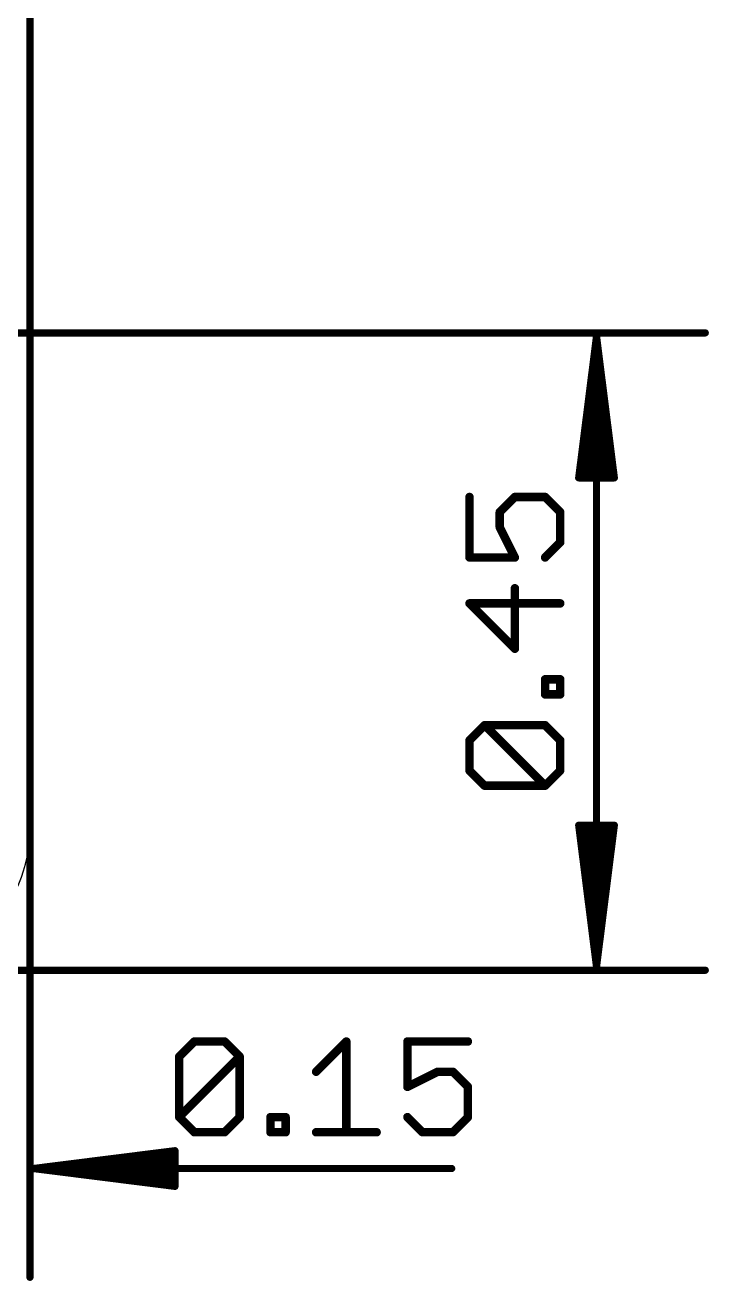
# Model space of a CAD drawing. Extents: x -11 to 63, y -5.6 to 32.1.
# Drawn here: x 50.71 to 62.97, y -5.57 to 16.95 of the extents above; entities that cross this region are included whole.
import ezdxf

# ---------------------------------------------------------------- set-up
doc = ezdxf.new("R2010")
doc.units = 0
doc.layers.add('20', color=53, linetype='CONTINUOUS')
doc.layers.add('47', color=253, linetype='CONTINUOUS')

msp = doc.modelspace()

# ---------------------------------------------------------------- linework, layer by layer
at = {"layer": '20'}
msp.add_line((50.8, 2.54), (50.8, 20.32), dxfattribs=at)
msp.add_arc((48.26, 2.54), 2.54, 270, 0, dxfattribs=at)
at = {"layer": '47'}
for points, const_width in [([(50.8, 10.922), (50.8, 31.668)], 0.13), ([(46.99, 11.43), (62.91, 11.43)], 0.13), ([(50.8, 11.43), (50.8, -5.506)], 0.13), ([(60.96, 11.365), (60.6408, 8.83)], 0.13), ([(60.96, 11.365), (60.7, 8.83)], 0.13), ([(60.96, 11.365), (60.83, 8.83)], 0.13), ([(60.96, 0.065), (60.96, 11.365)], 0.13), ([(61.2792, 8.83), (60.96, 11.365)], 0.13), ([(61.09, 8.83), (60.96, 11.365)], 0.13), ([(61.22, 8.83), (60.96, 11.365)], 0.13), ([(60.6408, 8.83), (61.2792, 8.83)], 0.13), ([(58.6823, 8.4874), (58.6823, 7.4027)], 0.1524), ([(59.2246, 8.2162), (59.4958, 8.4874)], 0.1524), ([(59.4958, 8.4874), (60.0381, 8.4874)], 0.1524), ([(60.0381, 8.4874), (60.3093, 8.2162)], 0.1524), ([(59.2246, 7.945), (59.2246, 8.2162)], 0.1524), ([(60.3093, 8.2162), (60.3093, 7.6739)], 0.1524), ([(59.4958, 7.4027), (59.2246, 7.945)], 0.1524), ([(60.3093, 7.6739), (60.0381, 7.4027)], 0.1524), ([(58.6823, 7.4027), (59.4958, 7.4027)], 0.1524), ([(59.4958, 5.7655), (59.4958, 6.8502)], 0.1524), ([(60.3093, 6.579), (58.6823, 6.579)], 0.1524), ([(58.6823, 6.579), (59.4958, 5.7655)], 0.1524), ([(60.0381, 4.947), (60.0381, 5.2181)], 0.1524), ([(60.0381, 5.2181), (60.3093, 5.2181)], 0.1524), ([(60.3093, 5.2181), (60.3093, 4.947)], 0.1524), ([(60.3093, 4.947), (60.0381, 4.947)], 0.1524), ([(58.6823, 4.1233), (58.9535, 4.3945)], 0.1524), ([(58.9535, 4.3945), (60.0381, 4.3945)], 0.1524), ([(60.0381, 3.3098), (58.9535, 4.3945)], 0.1524), ([(60.0381, 4.3945), (60.3093, 4.1233)], 0.1524), ([(58.6823, 3.581), (58.6823, 4.1233)], 0.1524), ([(60.3093, 4.1233), (60.3093, 3.581)], 0.1524), ([(58.9535, 3.3098), (58.6823, 3.581)], 0.1524), ([(60.3093, 3.581), (60.0381, 3.3098)], 0.1524), ([(60.0381, 3.3098), (58.9535, 3.3098)], 0.1524), ([(60.96, 0.065), (60.6408, 2.6)], 0.13), ([(60.6408, 2.6), (61.2792, 2.6)], 0.13), ([(60.96, 0.065), (60.7, 2.6)], 0.13), ([(60.96, 0.065), (60.83, 2.6)], 0.13), ([(61.2792, 2.6), (60.96, 0.065)], 0.13), ([(61.09, 2.6), (60.96, 0.065)], 0.13), ([(61.22, 2.6), (60.96, 0.065)], 0.13), ([(47.498, 0), (62.91, 0)], 0.13), ([(53.4762, -1.5495), (53.7474, -1.2783)], 0.1524), ([(53.7474, -1.2783), (54.2897, -1.2783)], 0.1524), ([(54.2897, -1.2783), (54.5609, -1.5495)], 0.1524), ([(55.9319, -1.8206), (56.4743, -1.2783)], 0.1524), ([(56.4743, -1.2783), (56.4743, -2.9053)], 0.1524), ([(58.6538, -1.2783), (57.5691, -1.2783)], 0.1524), ([(57.5691, -1.2783), (57.5691, -2.0918)], 0.1524), ([(53.4762, -2.6341), (53.4762, -1.5495)], 0.1524), ([(53.4762, -2.6341), (54.5609, -1.5495)], 0.1524), ([(54.5609, -1.5495), (54.5609, -2.6341)], 0.1524), ([(57.5691, -2.0918), (58.1114, -1.8206)], 0.1524), ([(58.1114, -1.8206), (58.3826, -1.8206)], 0.1524), ([(58.3826, -1.8206), (58.6538, -2.0918)], 0.1524), ([(58.6538, -2.0918), (58.6538, -2.6341)], 0.1524), ([(53.7474, -2.9053), (53.4762, -2.6341)], 0.1524), ([(54.5609, -2.6341), (54.2897, -2.9053)], 0.1524), ([(55.1134, -2.9053), (55.1134, -2.6341)], 0.1524), ([(55.1134, -2.6341), (55.3845, -2.6341)], 0.1524), ([(55.3845, -2.6341), (55.3845, -2.9053)], 0.1524), ([(57.8403, -2.9053), (57.5691, -2.6341)], 0.1524), ([(58.6538, -2.6341), (58.3826, -2.9053)], 0.1524), ([(54.2897, -2.9053), (53.7474, -2.9053)], 0.1524), ([(55.3845, -2.9053), (55.1134, -2.9053)], 0.1524), ([(55.9319, -2.9053), (57.0166, -2.9053)], 0.1524), ([(58.3826, -2.9053), (57.8403, -2.9053)], 0.1524), ([(50.865, -3.556), (53.4, -3.2368)], 0.13), ([(50.865, -3.556), (53.4, -3.296)], 0.13), ([(50.865, -3.556), (53.4, -3.426)], 0.13), ([(53.4, -3.2368), (53.4, -3.8752)], 0.13), ([(50.865, -3.556), (58.3628, -3.556)], 0.13), ([(53.4, -3.8752), (50.865, -3.556)], 0.13), ([(53.4, -3.686), (50.865, -3.556)], 0.13), ([(53.4, -3.816), (50.865, -3.556)], 0.13)]:
    msp.add_lwpolyline(points, dxfattribs=dict(at, const_width=const_width))
for points, const_width in [([(50.8325, 11.43, 1), (50.7675, 11.43)], 0.065), ([(62.91, 11.3975, 1), (62.91, 11.4625)], 0.065), ([(60.9925, 11.365, 1), (60.9275, 11.365)], 0.065), ([(60.9922, 11.3691, 1), (60.9278, 11.3609)], 0.065), ([(60.9925, 11.3633, 1), (60.9275, 11.3667)], 0.065), ([(60.9925, 11.3667, 1), (60.9275, 11.3633)], 0.065), ([(60.9923, 11.3683, 1), (60.9277, 11.3617)], 0.065), ([(60.9923, 11.3617, 1), (60.9277, 11.3683)], 0.065), ([(60.9922, 11.3609, 1), (60.9278, 11.3691)], 0.065), ([(50.7675, 10.922, 1), (50.8325, 10.922)], 0.065), ([(60.6085, 8.8341, 1), (60.673, 8.8259)], 0.065), ([(60.6408, 8.8625, 1), (60.6408, 8.7975)], 0.065), ([(60.6677, 8.8333, 1), (60.7323, 8.8267)], 0.065), ([(60.7975, 8.8317, 1), (60.8625, 8.8283)], 0.065), ([(61.0575, 8.8283, 1), (61.1225, 8.8317)], 0.065), ([(61.1877, 8.8267, 1), (61.2523, 8.8333)], 0.065), ([(61.247, 8.8259, 1), (61.3115, 8.8341)], 0.065), ([(61.2792, 8.7975, 1), (61.2792, 8.8625)], 0.065), ([(58.7204, 8.4874, 1), (58.6442, 8.4874)], 0.0762), ([(59.4958, 8.5255, 1), (59.4958, 8.4493)], 0.0762), ([(59.5227, 8.4604, 1), (59.4689, 8.5143)], 0.0762), ([(60.0651, 8.5143, 1), (60.0112, 8.4604)], 0.0762), ([(60.0381, 8.4493, 1), (60.0381, 8.5255)], 0.0762), ([(59.2627, 8.2162, 1), (59.1865, 8.2162)], 0.0762), ([(59.1977, 8.2431, 1), (59.2516, 8.1893)], 0.0762), ([(60.3474, 8.2162, 1), (60.2712, 8.2162)], 0.0762), ([(60.2824, 8.1893, 1), (60.3362, 8.2431)], 0.0762), ([(59.1865, 7.945, 1), (59.2627, 7.945)], 0.0762), ([(59.2587, 7.9621, 1), (59.1906, 7.928)], 0.0762), ([(60.2712, 7.6739, 1), (60.3474, 7.6739)], 0.0762), ([(60.3362, 7.6469, 1), (60.2824, 7.7008)], 0.0762), ([(58.6823, 7.4408, 1), (58.6823, 7.3646)], 0.0762), ([(58.6442, 7.4027, 1), (58.7204, 7.4027)], 0.0762), ([(59.4617, 7.3857, 1), (59.5299, 7.4197)], 0.0762), ([(59.4958, 7.3646, 1), (59.4958, 7.4408)], 0.0762), ([(60.0112, 7.4296, 1), (60.0651, 7.3758)], 0.0762), ([(59.5339, 6.8502, 1), (59.4577, 6.8502)], 0.0762), ([(58.7093, 6.606, 1), (58.6554, 6.5521)], 0.0762), ([(58.6823, 6.6171, 1), (58.6823, 6.5409)], 0.0762), ([(60.3093, 6.5409, 1), (60.3093, 6.6171)], 0.0762), ([(59.4577, 5.7655, 1), (59.5339, 5.7655)], 0.0762), ([(59.4689, 5.7386, 1), (59.5227, 5.7925)], 0.0762), ([(60.0762, 5.2181, 1), (60, 5.2181)], 0.0762), ([(60.0381, 5.2562, 1), (60.0381, 5.18)], 0.0762), ([(60.3474, 5.2181, 1), (60.2712, 5.2181)], 0.0762), ([(60.3093, 5.18, 1), (60.3093, 5.2562)], 0.0762), ([(60.0381, 4.9851, 1), (60.0381, 4.9089)], 0.0762), ([(60, 4.947, 1), (60.0762, 4.947)], 0.0762), ([(60.2712, 4.947, 1), (60.3474, 4.947)], 0.0762), ([(60.3093, 4.9089, 1), (60.3093, 4.9851)], 0.0762), ([(58.9804, 4.4214, 1), (58.9265, 4.3675)], 0.0762), ([(58.9535, 4.4326, 1), (58.9535, 4.3564)], 0.0762), ([(58.9804, 4.3675, 1), (58.9265, 4.4214)], 0.0762), ([(60.0651, 4.4214, 1), (60.0112, 4.3675)], 0.0762), ([(60.0381, 4.3564, 1), (60.0381, 4.4326)], 0.0762), ([(58.7204, 4.1233, 1), (58.6442, 4.1233)], 0.0762), ([(58.6554, 4.1502, 1), (58.7093, 4.0964)], 0.0762), ([(60.3474, 4.1233, 1), (60.2712, 4.1233)], 0.0762), ([(60.2824, 4.0964, 1), (60.3362, 4.1502)], 0.0762), ([(58.7093, 3.6079, 1), (58.6554, 3.554)], 0.0762), ([(58.6442, 3.581, 1), (58.7204, 3.581)], 0.0762), ([(60.2712, 3.581, 1), (60.3474, 3.581)], 0.0762), ([(60.3362, 3.554, 1), (60.2824, 3.6079)], 0.0762), ([(58.9535, 3.3479, 1), (58.9535, 3.2717)], 0.0762), ([(60.0381, 3.2717, 1), (60.0381, 3.3479)], 0.0762), ([(58.9265, 3.2829, 1), (58.9804, 3.3368)], 0.0762), ([(60.0112, 3.3368, 1), (60.0651, 3.2829)], 0.0762), ([(60.0112, 3.2829, 1), (60.0651, 3.3368)], 0.0762), ([(60.673, 2.6041, 1), (60.6085, 2.5959)], 0.065), ([(60.6408, 2.6325, 1), (60.6408, 2.5675)], 0.065), ([(60.7323, 2.6033, 1), (60.6677, 2.5967)], 0.065), ([(60.8625, 2.6017, 1), (60.7975, 2.5983)], 0.065), ([(61.1225, 2.5983, 1), (61.0575, 2.6017)], 0.065), ([(61.2523, 2.5967, 1), (61.1877, 2.6033)], 0.065), ([(61.3115, 2.5959, 1), (61.247, 2.6041)], 0.065), ([(61.2792, 2.5675, 1), (61.2792, 2.6325)], 0.065), ([(60.9278, 0.0691, 1), (60.9922, 0.0609)], 0.065), ([(60.9277, 0.0683, 1), (60.9923, 0.0617)], 0.065), ([(60.9275, 0.0633, 1), (60.9925, 0.0667)], 0.065), ([(60.9275, 0.0667, 1), (60.9925, 0.0633)], 0.065), ([(60.9275, 0.065, 1), (60.9925, 0.065)], 0.065), ([(60.9277, 0.0617, 1), (60.9923, 0.0683)], 0.065), ([(60.9278, 0.0609, 1), (60.9922, 0.0691)], 0.065), ([(62.91, -0.0325, 1), (62.91, 0.0325)], 0.065), ([(53.7474, -1.2402, 1), (53.7474, -1.3164)], 0.0762), ([(53.7743, -1.3053, 1), (53.7204, -1.2514)], 0.0762), ([(54.3166, -1.2514, 1), (54.2628, -1.3053)], 0.0762), ([(54.2897, -1.3164, 1), (54.2897, -1.2402)], 0.0762), ([(56.5124, -1.2783, 1), (56.4362, -1.2783)], 0.0762), ([(56.5012, -1.3053, 1), (56.4473, -1.2514)], 0.0762), ([(57.5691, -1.2402, 1), (57.5691, -1.3164)], 0.0762), ([(57.6072, -1.2783, 1), (57.531, -1.2783)], 0.0762), ([(58.6538, -1.3164, 1), (58.6538, -1.2402)], 0.0762), ([(53.5143, -1.5495, 1), (53.4381, -1.5495)], 0.0762), ([(53.4493, -1.5225, 1), (53.5031, -1.5764)], 0.0762), ([(54.599, -1.5495, 1), (54.5228, -1.5495)], 0.0762), ([(54.5878, -1.5764, 1), (54.5339, -1.5225)], 0.0762), ([(54.5339, -1.5764, 1), (54.5878, -1.5225)], 0.0762), ([(55.905, -1.7937, 1), (55.9589, -1.8476)], 0.0762), ([(58.1114, -1.7825, 1), (58.1114, -1.8587)], 0.0762), ([(58.1285, -1.8547, 1), (58.0944, -1.7866)], 0.0762), ([(58.4095, -1.7937, 1), (58.3556, -1.8476)], 0.0762), ([(58.3826, -1.8587, 1), (58.3826, -1.7825)], 0.0762), ([(57.5521, -2.0577, 1), (57.5861, -2.1259)], 0.0762), ([(58.6919, -2.0918, 1), (58.6157, -2.0918)], 0.0762), ([(58.6268, -2.1187, 1), (58.6807, -2.0649)], 0.0762), ([(57.531, -2.0918, 1), (57.6072, -2.0918)], 0.0762), ([(53.5031, -2.6072, 1), (53.4493, -2.6611)], 0.0762), ([(53.4493, -2.6072, 1), (53.5031, -2.6611)], 0.0762), ([(53.4381, -2.6341, 1), (53.5143, -2.6341)], 0.0762), ([(54.5228, -2.6341, 1), (54.599, -2.6341)], 0.0762), ([(54.5878, -2.6611, 1), (54.5339, -2.6072)], 0.0762), ([(55.1515, -2.6341, 1), (55.0753, -2.6341)], 0.0762), ([(55.1134, -2.596, 1), (55.1134, -2.6722)], 0.0762), ([(55.4226, -2.6341, 1), (55.3464, -2.6341)], 0.0762), ([(55.3845, -2.6722, 1), (55.3845, -2.596)], 0.0762), ([(57.596, -2.6072, 1), (57.5421, -2.6611)], 0.0762), ([(58.6157, -2.6341, 1), (58.6919, -2.6341)], 0.0762), ([(58.6807, -2.6611, 1), (58.6268, -2.6072)], 0.0762), ([(53.7474, -2.8672, 1), (53.7474, -2.9434)], 0.0762), ([(53.7204, -2.9322, 1), (53.7743, -2.8784)], 0.0762), ([(54.2628, -2.8784, 1), (54.3166, -2.9322)], 0.0762), ([(54.2897, -2.9434, 1), (54.2897, -2.8672)], 0.0762), ([(55.1134, -2.8672, 1), (55.1134, -2.9434)], 0.0762), ([(55.0753, -2.9053, 1), (55.1515, -2.9053)], 0.0762), ([(55.3464, -2.9053, 1), (55.4226, -2.9053)], 0.0762), ([(55.3845, -2.9434, 1), (55.3845, -2.8672)], 0.0762), ([(55.9319, -2.8672, 1), (55.9319, -2.9434)], 0.0762), ([(56.4362, -2.9053, 1), (56.5124, -2.9053)], 0.0762), ([(57.0166, -2.9434, 1), (57.0166, -2.8672)], 0.0762), ([(57.8403, -2.8672, 1), (57.8403, -2.9434)], 0.0762), ([(57.8133, -2.9322, 1), (57.8672, -2.8784)], 0.0762), ([(58.3556, -2.8784, 1), (58.4095, -2.9322)], 0.0762), ([(58.3826, -2.9434, 1), (58.3826, -2.8672)], 0.0762), ([(53.4325, -3.2368, 1), (53.3675, -3.2368)], 0.065), ([(53.4041, -3.269, 1), (53.3959, -3.2045)], 0.065), ([(53.4033, -3.3283, 1), (53.3967, -3.2637)], 0.065), ([(53.4017, -3.4585, 1), (53.3983, -3.3935)], 0.065), ([(50.865, -3.5235, 1), (50.865, -3.5885)], 0.065), ([(50.8691, -3.5238, 1), (50.8609, -3.5882)], 0.065), ([(50.8633, -3.5235, 1), (50.8667, -3.5885)], 0.065), ([(50.8667, -3.5235, 1), (50.8633, -3.5885)], 0.065), ([(50.8683, -3.5237, 1), (50.8617, -3.5883)], 0.065), ([(50.8617, -3.5237, 1), (50.8683, -3.5883)], 0.065), ([(50.8609, -3.5238, 1), (50.8691, -3.5882)], 0.065), ([(58.3628, -3.5885, 1), (58.3628, -3.5235)], 0.065), ([(53.3959, -3.9075, 1), (53.4041, -3.843)], 0.065), ([(53.3967, -3.8483, 1), (53.4033, -3.7837)], 0.065), ([(53.3983, -3.7185, 1), (53.4017, -3.6535)], 0.065), ([(53.3675, -3.8752, 1), (53.4325, -3.8752)], 0.065), ([(50.7675, -5.506, 1), (50.8325, -5.506)], 0.065)]:
    msp.add_lwpolyline(points, format="xyb", dxfattribs=dict(at, const_width=const_width))

doc.saveas('drawing.dxf')
